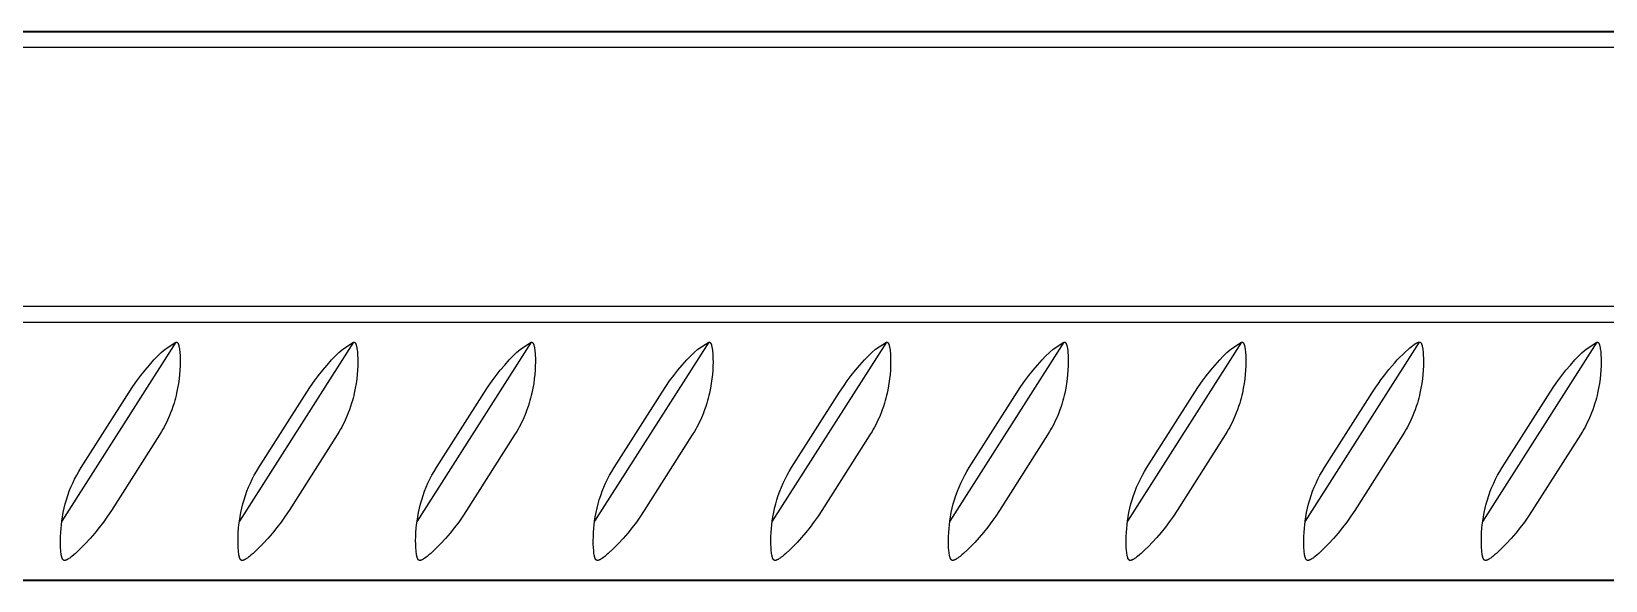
# Model space of a CAD drawing. Header units: millimetres. Extents: x -8 to 1608, y -703 to 404.
# Drawn here: x 300.1 to 397.6, y 370 to 404 of the extents above; entities that cross this region are included whole.
import ezdxf

# ---------------------------------------------------------------- set-up
doc = ezdxf.new("R2010")
doc.units = ezdxf.units.MM
doc.layers.add('Blocks', color=7, linetype='Continuous')
doc.layers.add('Blocks$Inner', color=7, linetype='Continuous', lineweight=25, true_color=0x007f00)
doc.layers.add('Blocks$Outline', color=7, linetype='Continuous', lineweight=35, true_color=0xff3f3f)

# ---------------------------------------------------------------- blocks, each defined once
blk = doc.blocks.new('Rebar Coffee Table Front')
at = {"layer": 'Blocks$Inner'}
for p, q in [((58.145, 387), (726.145, 387)), ((58.145, 386), (726.145, 386))]:
    blk.add_line(p, q, dxfattribs=at)
for points in [[(40.711, 386), (-6.855, 386), (-7.855, 387), (-7.855, 403), (-6.855, 404), (791.145, 404), (792.145, 403)], [(742.753, 387), (792.145, 387), (792.145, 403), (-7.855, 403)], [(309.071, 384.774), (309.075, 384.774), (309.079, 384.774), (309.083, 384.774), (309.087, 384.774), (309.091, 384.773), (309.095, 384.773), (309.098, 384.772), (309.102, 384.772), (309.106, 384.771), (309.109, 384.77), (309.113, 384.769), (309.117, 384.768), (309.12, 384.767), (309.124, 384.765), (309.127, 384.764), (309.13, 384.762), (309.132, 384.762), (309.134, 384.761), (309.137, 384.759), (309.141, 384.757), (309.144, 384.755), (309.147, 384.753), (309.15, 384.75), (309.153, 384.748), (309.156, 384.746), (309.159, 384.743), (309.162, 384.74), (309.165, 384.738), (309.168, 384.735), (309.17, 384.732), (309.173, 384.729), (309.175, 384.726), (309.178, 384.723), (309.181, 384.719), (309.184, 384.715), (309.187, 384.711), (309.19, 384.707), (309.193, 384.703), (309.195, 384.699), (309.198, 384.695), (309.2, 384.69), (309.205, 384.682), (309.21, 384.673), (309.214, 384.664), (309.218, 384.654), (309.223, 384.642), (309.228, 384.629), (309.233, 384.616), (309.237, 384.603), (309.245, 384.577), (309.252, 384.55), (309.263, 384.507), (309.272, 384.462), (309.28, 384.417), (309.287, 384.371), (309.3, 384.278), (309.31, 384.183), (309.319, 384.08), (309.326, 383.975), (309.334, 383.757), (309.336, 383.53), (309.331, 383.294), (309.319, 383.04), (309.299, 382.774), (309.269, 382.492), (309.23, 382.212), (309.179, 381.913), (309.118, 381.616), (309.082, 381.461), (309.043, 381.307), (309.001, 381.154), (308.956, 381.001), (308.889, 380.788), (308.815, 380.577), (308.744, 380.387), (308.683, 380.237), (308.62, 380.088), (308.553, 379.941), (308.483, 379.795), (308.413, 379.655), (308.34, 379.517), (308.264, 379.38), (308.185, 379.245), (308.052, 379.029), (305.077, 374.358), (304.84, 373.992), (304.591, 373.635), (304.329, 373.287), (304.056, 372.948), (303.771, 372.618), (303.475, 372.298), (303.168, 371.989), (302.851, 371.69), (302.743, 371.597), (302.632, 371.507), (302.565, 371.456), (302.497, 371.406), (302.443, 371.369), (302.416, 371.351), (302.388, 371.334), (302.365, 371.321), (302.342, 371.308), (302.318, 371.296), (302.306, 371.29), (302.294, 371.285), (302.285, 371.281), (302.276, 371.277), (302.267, 371.273), (302.257, 371.27), (302.248, 371.267), (302.239, 371.264), (302.229, 371.262), (302.224, 371.261), (302.219, 371.26), (302.212, 371.258), (302.205, 371.257), (302.201, 371.257), (302.197, 371.256), (302.193, 371.256), (302.19, 371.256), (302.186, 371.256), (302.182, 371.256), (302.178, 371.256), (302.175, 371.256), (302.171, 371.256), (302.167, 371.256), (302.163, 371.257), (302.16, 371.257), (302.156, 371.258), (302.153, 371.258), (302.15, 371.259), (302.147, 371.26), (302.144, 371.261), (302.14, 371.262), (302.137, 371.263), (302.134, 371.264), (302.131, 371.265), (302.128, 371.267), (302.125, 371.268), (302.122, 371.269), (302.119, 371.271), (302.116, 371.273), (302.113, 371.274), (302.111, 371.276), (302.108, 371.278), (302.105, 371.28), (302.102, 371.283), (302.099, 371.285), (302.096, 371.287), (302.093, 371.29), (302.091, 371.293), (302.088, 371.295), (302.085, 371.298), (302.083, 371.301), (302.081, 371.304), (302.078, 371.306), (302.076, 371.309), (302.074, 371.312), (302.069, 371.318), (302.067, 371.322), (302.064, 371.326), (302.061, 371.33), (302.059, 371.334), (302.054, 371.342), (302.05, 371.351), (302.046, 371.359), (302.042, 371.367), (302.038, 371.376), (302.034, 371.385), (302.03, 371.396), (302.025, 371.408), (302.021, 371.42), (302.017, 371.432), (302.01, 371.456), (302.004, 371.48), (301.997, 371.507), (301.991, 371.535), (301.976, 371.612), (301.964, 371.69), (301.954, 371.769), (301.946, 371.847), (301.93, 372.055), (301.922, 372.273), (301.92, 372.5), (301.925, 372.736), (301.937, 372.996), (301.957, 373.255), (301.979, 373.469), (302.006, 373.682)], [(320.071, 384.774), (320.075, 384.774), (320.079, 384.774), (320.083, 384.774), (320.087, 384.774), (320.091, 384.773), (320.095, 384.773), (320.098, 384.772), (320.102, 384.772), (320.106, 384.771), (320.109, 384.77), (320.113, 384.769), (320.117, 384.768), (320.12, 384.767), (320.124, 384.765), (320.127, 384.764), (320.13, 384.762), (320.132, 384.762), (320.134, 384.761), (320.137, 384.759), (320.141, 384.757), (320.144, 384.755), (320.147, 384.753), (320.15, 384.75), (320.153, 384.748), (320.156, 384.746), (320.159, 384.743), (320.162, 384.74), (320.165, 384.738), (320.168, 384.735), (320.17, 384.732), (320.173, 384.729), (320.175, 384.726), (320.178, 384.723), (320.181, 384.719), (320.184, 384.715), (320.187, 384.711), (320.19, 384.707), (320.193, 384.703), (320.195, 384.699), (320.198, 384.695), (320.2, 384.69), (320.205, 384.682), (320.21, 384.673), (320.214, 384.664), (320.218, 384.654), (320.223, 384.642), (320.228, 384.629), (320.233, 384.616), (320.237, 384.603), (320.245, 384.577), (320.252, 384.55), (320.263, 384.507), (320.272, 384.462), (320.28, 384.417), (320.287, 384.371), (320.3, 384.278), (320.31, 384.183), (320.319, 384.08), (320.326, 383.975), (320.334, 383.757), (320.336, 383.53), (320.331, 383.294), (320.319, 383.04), (320.299, 382.774), (320.269, 382.492), (320.23, 382.212), (320.179, 381.913), (320.118, 381.616), (320.082, 381.461), (320.043, 381.307), (320.001, 381.154), (319.956, 381.001), (319.889, 380.788), (319.815, 380.577), (319.744, 380.387), (319.683, 380.237), (319.62, 380.088), (319.553, 379.941), (319.483, 379.795), (319.413, 379.655), (319.34, 379.517), (319.264, 379.38), (319.185, 379.245), (319.052, 379.029), (316.077, 374.358), (315.84, 373.992), (315.591, 373.635), (315.329, 373.287), (315.056, 372.948), (314.771, 372.618), (314.475, 372.298), (314.168, 371.989), (313.851, 371.69), (313.743, 371.597), (313.632, 371.507), (313.565, 371.456), (313.497, 371.406), (313.443, 371.369), (313.416, 371.351), (313.388, 371.334), (313.365, 371.321), (313.342, 371.308), (313.318, 371.296), (313.306, 371.29), (313.294, 371.285), (313.285, 371.281), (313.276, 371.277), (313.267, 371.273), (313.257, 371.27), (313.248, 371.267), (313.239, 371.264), (313.229, 371.262), (313.224, 371.261), (313.219, 371.26), (313.212, 371.258), (313.205, 371.257), (313.201, 371.257), (313.197, 371.256), (313.193, 371.256), (313.19, 371.256), (313.186, 371.256), (313.182, 371.256), (313.178, 371.256), (313.175, 371.256), (313.171, 371.256), (313.167, 371.256), (313.163, 371.257), (313.16, 371.257), (313.156, 371.258), (313.153, 371.258), (313.15, 371.259), (313.147, 371.26), (313.144, 371.261), (313.14, 371.262), (313.137, 371.263), (313.134, 371.264), (313.131, 371.265), (313.128, 371.267), (313.125, 371.268), (313.122, 371.269), (313.119, 371.271), (313.116, 371.273), (313.113, 371.274), (313.111, 371.276), (313.108, 371.278), (313.105, 371.28), (313.102, 371.283), (313.099, 371.285), (313.096, 371.287), (313.093, 371.29), (313.091, 371.293), (313.088, 371.295), (313.085, 371.298), (313.083, 371.301), (313.081, 371.304), (313.078, 371.306), (313.076, 371.309), (313.074, 371.312), (313.069, 371.318), (313.067, 371.322), (313.064, 371.326), (313.061, 371.33), (313.059, 371.334), (313.054, 371.342), (313.05, 371.351), (313.046, 371.359), (313.042, 371.367), (313.038, 371.376), (313.034, 371.385), (313.03, 371.396), (313.025, 371.408), (313.021, 371.42), (313.017, 371.432), (313.01, 371.456), (313.004, 371.48), (312.997, 371.507), (312.991, 371.535), (312.976, 371.612), (312.964, 371.69), (312.954, 371.769), (312.946, 371.847), (312.93, 372.055), (312.922, 372.273), (312.92, 372.5), (312.925, 372.736), (312.937, 372.996), (312.957, 373.255), (312.979, 373.469), (313.006, 373.682)], [(331.071, 384.774), (331.075, 384.774), (331.079, 384.774), (331.083, 384.774), (331.087, 384.774), (331.091, 384.773), (331.095, 384.773), (331.098, 384.772), (331.102, 384.772), (331.106, 384.771), (331.109, 384.77), (331.113, 384.769), (331.117, 384.768), (331.12, 384.767), (331.124, 384.765), (331.127, 384.764), (331.13, 384.762), (331.132, 384.762), (331.134, 384.761), (331.137, 384.759), (331.141, 384.757), (331.144, 384.755), (331.147, 384.753), (331.15, 384.75), (331.153, 384.748), (331.156, 384.746), (331.159, 384.743), (331.162, 384.74), (331.165, 384.738), (331.168, 384.735), (331.17, 384.732), (331.173, 384.729), (331.175, 384.726), (331.178, 384.723), (331.181, 384.719), (331.184, 384.715), (331.187, 384.711), (331.19, 384.707), (331.193, 384.703), (331.195, 384.699), (331.198, 384.695), (331.2, 384.69), (331.205, 384.682), (331.21, 384.673), (331.214, 384.664), (331.218, 384.654), (331.223, 384.642), (331.228, 384.629), (331.233, 384.616), (331.237, 384.603), (331.245, 384.577), (331.252, 384.55), (331.263, 384.507), (331.272, 384.462), (331.28, 384.417), (331.287, 384.371), (331.3, 384.278), (331.31, 384.183), (331.319, 384.08), (331.326, 383.975), (331.334, 383.757), (331.336, 383.53), (331.331, 383.294), (331.319, 383.04), (331.299, 382.774), (331.269, 382.492), (331.23, 382.212), (331.179, 381.913), (331.118, 381.616), (331.082, 381.461), (331.043, 381.307), (331.001, 381.154), (330.956, 381.001), (330.889, 380.788), (330.815, 380.577), (330.744, 380.387), (330.683, 380.237), (330.62, 380.088), (330.553, 379.941), (330.483, 379.795), (330.413, 379.655), (330.34, 379.517), (330.264, 379.38), (330.185, 379.245), (330.052, 379.029), (327.077, 374.358), (326.84, 373.992), (326.591, 373.635), (326.329, 373.287), (326.056, 372.948), (325.771, 372.618), (325.475, 372.298), (325.168, 371.989), (324.851, 371.69), (324.743, 371.597), (324.632, 371.507), (324.565, 371.456), (324.497, 371.406), (324.443, 371.369), (324.416, 371.351), (324.388, 371.334), (324.365, 371.321), (324.342, 371.308), (324.318, 371.296), (324.306, 371.29), (324.294, 371.285), (324.285, 371.281), (324.276, 371.277), (324.267, 371.273), (324.257, 371.27), (324.248, 371.267), (324.239, 371.264), (324.229, 371.262), (324.224, 371.261), (324.219, 371.26), (324.212, 371.258), (324.205, 371.257), (324.201, 371.257), (324.197, 371.256), (324.193, 371.256), (324.19, 371.256), (324.186, 371.256), (324.182, 371.256), (324.178, 371.256), (324.175, 371.256), (324.171, 371.256), (324.167, 371.256), (324.163, 371.257), (324.16, 371.257), (324.156, 371.258), (324.153, 371.258), (324.15, 371.259), (324.147, 371.26), (324.144, 371.261), (324.14, 371.262), (324.137, 371.263), (324.134, 371.264), (324.131, 371.265), (324.128, 371.267), (324.125, 371.268), (324.122, 371.269), (324.119, 371.271), (324.116, 371.273), (324.113, 371.274), (324.111, 371.276), (324.108, 371.278), (324.105, 371.28), (324.102, 371.283), (324.099, 371.285), (324.096, 371.287), (324.093, 371.29), (324.091, 371.293), (324.088, 371.295), (324.085, 371.298), (324.083, 371.301), (324.081, 371.304), (324.078, 371.306), (324.076, 371.309), (324.074, 371.312), (324.069, 371.318), (324.067, 371.322), (324.064, 371.326), (324.061, 371.33), (324.059, 371.334), (324.054, 371.342), (324.05, 371.351), (324.046, 371.359), (324.042, 371.367), (324.038, 371.376), (324.034, 371.385), (324.03, 371.396), (324.025, 371.408), (324.021, 371.42), (324.017, 371.432), (324.01, 371.456), (324.004, 371.48), (323.997, 371.507), (323.991, 371.535), (323.976, 371.612), (323.964, 371.69), (323.954, 371.769), (323.946, 371.847), (323.93, 372.055), (323.922, 372.273), (323.92, 372.5), (323.925, 372.736), (323.937, 372.996), (323.957, 373.255), (323.979, 373.469), (324.006, 373.682)], [(342.071, 384.774), (342.075, 384.774), (342.079, 384.774), (342.083, 384.774), (342.087, 384.774), (342.091, 384.773), (342.095, 384.773), (342.098, 384.772), (342.102, 384.772), (342.106, 384.771), (342.109, 384.77), (342.113, 384.769), (342.117, 384.768), (342.12, 384.767), (342.124, 384.765), (342.127, 384.764), (342.13, 384.762), (342.132, 384.762), (342.134, 384.761), (342.137, 384.759), (342.141, 384.757), (342.144, 384.755), (342.147, 384.753), (342.15, 384.75), (342.153, 384.748), (342.156, 384.746), (342.159, 384.743), (342.162, 384.74), (342.165, 384.738), (342.168, 384.735), (342.17, 384.732), (342.173, 384.729), (342.175, 384.726), (342.178, 384.723), (342.181, 384.719), (342.184, 384.715), (342.187, 384.711), (342.19, 384.707), (342.193, 384.703), (342.195, 384.699), (342.198, 384.695), (342.2, 384.69), (342.205, 384.682), (342.21, 384.673), (342.214, 384.664), (342.218, 384.654), (342.223, 384.642), (342.228, 384.629), (342.233, 384.616), (342.237, 384.603), (342.245, 384.577), (342.252, 384.55), (342.263, 384.507), (342.272, 384.462), (342.28, 384.417), (342.287, 384.371), (342.3, 384.278), (342.31, 384.183), (342.319, 384.08), (342.326, 383.975), (342.334, 383.757), (342.336, 383.53), (342.331, 383.294), (342.319, 383.04), (342.299, 382.774), (342.269, 382.492), (342.23, 382.212), (342.179, 381.913), (342.118, 381.616), (342.082, 381.461), (342.043, 381.307), (342.001, 381.154), (341.956, 381.001), (341.889, 380.788), (341.815, 380.577), (341.744, 380.387), (341.683, 380.237), (341.62, 380.088), (341.553, 379.941), (341.483, 379.795), (341.413, 379.655), (341.34, 379.517), (341.264, 379.38), (341.185, 379.245), (341.052, 379.029), (338.077, 374.358), (337.84, 373.992), (337.591, 373.635), (337.329, 373.287), (337.056, 372.948), (336.771, 372.618), (336.475, 372.298), (336.168, 371.989), (335.851, 371.69), (335.743, 371.597), (335.632, 371.507), (335.565, 371.456), (335.497, 371.406), (335.443, 371.369), (335.416, 371.351), (335.388, 371.334), (335.365, 371.321), (335.342, 371.308), (335.318, 371.296), (335.306, 371.29), (335.294, 371.285), (335.285, 371.281), (335.276, 371.277), (335.267, 371.273), (335.257, 371.27), (335.248, 371.267), (335.239, 371.264), (335.229, 371.262), (335.224, 371.261), (335.219, 371.26), (335.212, 371.258), (335.205, 371.257), (335.201, 371.257), (335.197, 371.256), (335.193, 371.256), (335.19, 371.256), (335.186, 371.256), (335.182, 371.256), (335.178, 371.256), (335.175, 371.256), (335.171, 371.256), (335.167, 371.256), (335.163, 371.257), (335.16, 371.257), (335.156, 371.258), (335.153, 371.258), (335.15, 371.259), (335.147, 371.26), (335.144, 371.261), (335.14, 371.262), (335.137, 371.263), (335.134, 371.264), (335.131, 371.265), (335.128, 371.267), (335.125, 371.268), (335.122, 371.269), (335.119, 371.271), (335.116, 371.273), (335.113, 371.274), (335.111, 371.276), (335.108, 371.278), (335.105, 371.28), (335.102, 371.283), (335.099, 371.285), (335.096, 371.287), (335.093, 371.29), (335.091, 371.293), (335.088, 371.295), (335.085, 371.298), (335.083, 371.301), (335.081, 371.304), (335.078, 371.306), (335.076, 371.309), (335.074, 371.312), (335.069, 371.318), (335.067, 371.322), (335.064, 371.326), (335.061, 371.33), (335.059, 371.334), (335.054, 371.342), (335.05, 371.351), (335.046, 371.359), (335.042, 371.367), (335.038, 371.376), (335.034, 371.385), (335.03, 371.396), (335.025, 371.408), (335.021, 371.42), (335.017, 371.432), (335.01, 371.456), (335.004, 371.48), (334.997, 371.507), (334.991, 371.535), (334.976, 371.612), (334.964, 371.69), (334.954, 371.769), (334.946, 371.847), (334.93, 372.055), (334.922, 372.273), (334.92, 372.5), (334.925, 372.736), (334.937, 372.996), (334.957, 373.255), (334.979, 373.469), (335.006, 373.682)], [(353.071, 384.774), (346.006, 373.682), (346.046, 373.953), (346.095, 374.222), (346.153, 374.489), (346.219, 374.755), (346.295, 375.018), (346.379, 375.278), (346.472, 375.535), (346.573, 375.789), (346.683, 376.04), (346.801, 376.287), (346.927, 376.529), (347.062, 376.768), (347.204, 377.001), (350.179, 381.672), (350.409, 382.024), (350.649, 382.368), (350.901, 382.705), (351.162, 383.034), (351.433, 383.355), (351.715, 383.668), (351.937, 383.899), (352.167, 384.123), (352.405, 384.34), (353.071, 384.774), (353.075, 384.774), (353.079, 384.774), (353.083, 384.774), (353.087, 384.774), (353.091, 384.773), (353.095, 384.773), (353.098, 384.772), (353.102, 384.772), (353.106, 384.771), (353.109, 384.77), (353.113, 384.769), (353.117, 384.768), (353.12, 384.767), (353.124, 384.765), (353.127, 384.764), (353.13, 384.762), (353.132, 384.762), (353.134, 384.761), (353.137, 384.759), (353.141, 384.757), (353.144, 384.755), (353.147, 384.753), (353.15, 384.75), (353.153, 384.748), (353.156, 384.746), (353.159, 384.743), (353.162, 384.74), (353.165, 384.738), (353.168, 384.735), (353.17, 384.732), (353.173, 384.729), (353.175, 384.726), (353.178, 384.723), (353.181, 384.719), (353.184, 384.715), (353.187, 384.711), (353.19, 384.707), (353.193, 384.703), (353.195, 384.699), (353.198, 384.695), (353.2, 384.69), (353.205, 384.682), (353.21, 384.673), (353.214, 384.664), (353.218, 384.654), (353.223, 384.642), (353.228, 384.629), (353.233, 384.616), (353.237, 384.603), (353.245, 384.577), (353.252, 384.55), (353.263, 384.507), (353.272, 384.462), (353.28, 384.417), (353.287, 384.371), (353.3, 384.278), (353.31, 384.183), (353.319, 384.08), (353.326, 383.975), (353.334, 383.757), (353.336, 383.53), (353.331, 383.294), (353.319, 383.04), (353.299, 382.774), (353.269, 382.492), (353.23, 382.212), (353.179, 381.913), (353.118, 381.616), (353.082, 381.461), (353.043, 381.307), (353.001, 381.154), (352.956, 381.001), (352.889, 380.788), (352.815, 380.577), (352.744, 380.387), (352.683, 380.237), (352.62, 380.088), (352.553, 379.941), (352.483, 379.795), (352.413, 379.655), (352.34, 379.517), (352.264, 379.38), (352.185, 379.245), (352.052, 379.029), (349.077, 374.358), (348.847, 374.006), (348.607, 373.662), (348.355, 373.325), (348.094, 372.996), (347.823, 372.675), (347.541, 372.362), (347.319, 372.131), (347.089, 371.907), (346.851, 371.69), (346.743, 371.597), (346.632, 371.507), (346.565, 371.456), (346.497, 371.406), (346.443, 371.369), (346.416, 371.351), (346.388, 371.334), (346.365, 371.321), (346.342, 371.308), (346.318, 371.296), (346.306, 371.29), (346.294, 371.285), (346.285, 371.281), (346.276, 371.277), (346.267, 371.273), (346.257, 371.27), (346.248, 371.267), (346.239, 371.264), (346.229, 371.262), (346.224, 371.261), (346.219, 371.26), (346.212, 371.258), (346.205, 371.257), (346.201, 371.257), (346.197, 371.256), (346.193, 371.256), (346.19, 371.256), (346.186, 371.256), (346.182, 371.256), (346.178, 371.256), (346.175, 371.256), (346.171, 371.256), (346.167, 371.256), (346.163, 371.257), (346.16, 371.257), (346.156, 371.258), (346.153, 371.258), (346.15, 371.259), (346.147, 371.26), (346.144, 371.261), (346.14, 371.262), (346.137, 371.263), (346.134, 371.264), (346.131, 371.265), (346.128, 371.267), (346.125, 371.268), (346.122, 371.269), (346.119, 371.271), (346.116, 371.273), (346.113, 371.274), (346.111, 371.276), (346.108, 371.278), (346.105, 371.28), (346.102, 371.283), (346.099, 371.285), (346.096, 371.287), (346.093, 371.29), (346.091, 371.293), (346.088, 371.295), (346.085, 371.298), (346.083, 371.301), (346.081, 371.304), (346.078, 371.306), (346.076, 371.309), (346.074, 371.312), (346.069, 371.318), (346.067, 371.322), (346.064, 371.326), (346.061, 371.33), (346.059, 371.334), (346.054, 371.342), (346.05, 371.351), (346.046, 371.359), (346.042, 371.367), (346.038, 371.376), (346.034, 371.385), (346.03, 371.396), (346.025, 371.408), (346.021, 371.42), (346.017, 371.432), (346.01, 371.456), (346.004, 371.48), (345.997, 371.507), (345.991, 371.535), (345.976, 371.612), (345.964, 371.69), (345.954, 371.769), (345.946, 371.847), (345.93, 372.055), (345.922, 372.273), (345.92, 372.5), (345.925, 372.736), (345.937, 372.996), (345.957, 373.255), (345.979, 373.469), (346.006, 373.682)], [(364.071, 384.774), (364.075, 384.774), (364.079, 384.774), (364.083, 384.774), (364.087, 384.774), (364.091, 384.773), (364.095, 384.773), (364.098, 384.772), (364.102, 384.772), (364.106, 384.771), (364.109, 384.77), (364.113, 384.769), (364.117, 384.768), (364.12, 384.767), (364.124, 384.765), (364.127, 384.764), (364.13, 384.762), (364.132, 384.762), (364.134, 384.761), (364.137, 384.759), (364.141, 384.757), (364.144, 384.755), (364.147, 384.753), (364.15, 384.75), (364.153, 384.748), (364.156, 384.746), (364.159, 384.743), (364.162, 384.74), (364.165, 384.738), (364.168, 384.735), (364.17, 384.732), (364.173, 384.729), (364.175, 384.726), (364.178, 384.723), (364.181, 384.719), (364.184, 384.715), (364.187, 384.711), (364.19, 384.707), (364.193, 384.703), (364.195, 384.699), (364.198, 384.695), (364.2, 384.69), (364.205, 384.682), (364.21, 384.673), (364.214, 384.664), (364.218, 384.654), (364.223, 384.642), (364.228, 384.629), (364.233, 384.616), (364.237, 384.603), (364.245, 384.577), (364.252, 384.55), (364.263, 384.507), (364.272, 384.462), (364.28, 384.417), (364.287, 384.371), (364.3, 384.278), (364.31, 384.183), (364.319, 384.08), (364.326, 383.975), (364.334, 383.757), (364.336, 383.53), (364.331, 383.294), (364.319, 383.04), (364.299, 382.774), (364.269, 382.492), (364.23, 382.212), (364.179, 381.913), (364.118, 381.616), (364.082, 381.461), (364.043, 381.307), (364.001, 381.154), (363.956, 381.001), (363.889, 380.788), (363.815, 380.577), (363.744, 380.387), (363.683, 380.237), (363.62, 380.088), (363.553, 379.941), (363.483, 379.795), (363.413, 379.655), (363.34, 379.517), (363.264, 379.38), (363.185, 379.245), (363.052, 379.029), (360.077, 374.358), (359.847, 374.006), (359.607, 373.662), (359.355, 373.325), (359.094, 372.996), (358.823, 372.675), (358.541, 372.362), (358.319, 372.131), (358.089, 371.907), (357.851, 371.69), (357.743, 371.597), (357.632, 371.507), (357.565, 371.456), (357.497, 371.406), (357.443, 371.369), (357.416, 371.351), (357.388, 371.334), (357.365, 371.321), (357.342, 371.308), (357.318, 371.296), (357.306, 371.29), (357.294, 371.285), (357.285, 371.281), (357.276, 371.277), (357.267, 371.273), (357.257, 371.27), (357.248, 371.267), (357.239, 371.264), (357.229, 371.262), (357.224, 371.261), (357.219, 371.26), (357.212, 371.258), (357.205, 371.257), (357.201, 371.257), (357.197, 371.256), (357.193, 371.256), (357.19, 371.256), (357.186, 371.256), (357.182, 371.256), (357.178, 371.256), (357.175, 371.256), (357.171, 371.256), (357.167, 371.256), (357.163, 371.257), (357.16, 371.257), (357.156, 371.258), (357.153, 371.258), (357.15, 371.259), (357.147, 371.26), (357.144, 371.261), (357.14, 371.262), (357.137, 371.263), (357.134, 371.264), (357.131, 371.265), (357.128, 371.267), (357.125, 371.268), (357.122, 371.269), (357.119, 371.271), (357.116, 371.273), (357.113, 371.274), (357.111, 371.276), (357.108, 371.278), (357.105, 371.28), (357.102, 371.283), (357.099, 371.285), (357.096, 371.287), (357.093, 371.29), (357.091, 371.293), (357.088, 371.295), (357.085, 371.298), (357.083, 371.301), (357.081, 371.304), (357.078, 371.306), (357.076, 371.309), (357.074, 371.312), (357.069, 371.318), (357.067, 371.322), (357.064, 371.326), (357.061, 371.33), (357.059, 371.334), (357.054, 371.342), (357.05, 371.351), (357.046, 371.359), (357.042, 371.367), (357.038, 371.376), (357.034, 371.385), (357.03, 371.396), (357.025, 371.408), (357.021, 371.42), (357.017, 371.432), (357.01, 371.456), (357.004, 371.48), (356.997, 371.507), (356.991, 371.535), (356.976, 371.612), (356.964, 371.69), (356.954, 371.769), (356.946, 371.847), (356.93, 372.055), (356.922, 372.273), (356.92, 372.5), (356.925, 372.736), (356.937, 372.996), (356.957, 373.255), (356.979, 373.469), (357.006, 373.682)], [(375.071, 384.774), (375.075, 384.774), (375.079, 384.774), (375.083, 384.774), (375.087, 384.774), (375.091, 384.773), (375.095, 384.773), (375.098, 384.772), (375.102, 384.772), (375.106, 384.771), (375.109, 384.77), (375.113, 384.769), (375.117, 384.768), (375.12, 384.767), (375.124, 384.765), (375.127, 384.764), (375.13, 384.762), (375.132, 384.762), (375.134, 384.761), (375.137, 384.759), (375.141, 384.757), (375.144, 384.755), (375.147, 384.753), (375.15, 384.75), (375.153, 384.748), (375.156, 384.746), (375.159, 384.743), (375.162, 384.74), (375.165, 384.738), (375.168, 384.735), (375.17, 384.732), (375.173, 384.729), (375.175, 384.726), (375.178, 384.723), (375.181, 384.719), (375.184, 384.715), (375.187, 384.711), (375.19, 384.707), (375.193, 384.703), (375.195, 384.699), (375.198, 384.695), (375.2, 384.69), (375.205, 384.682), (375.21, 384.673), (375.214, 384.664), (375.218, 384.654), (375.223, 384.642), (375.228, 384.629), (375.233, 384.616), (375.237, 384.603), (375.245, 384.577), (375.252, 384.55), (375.263, 384.507), (375.272, 384.462), (375.28, 384.417), (375.287, 384.371), (375.3, 384.278), (375.31, 384.183), (375.319, 384.08), (375.326, 383.975), (375.334, 383.757), (375.336, 383.53), (375.331, 383.294), (375.319, 383.04), (375.299, 382.774), (375.269, 382.492), (375.23, 382.212), (375.179, 381.913), (375.118, 381.616), (375.082, 381.461), (375.043, 381.307), (375.001, 381.154), (374.956, 381.001), (374.889, 380.788), (374.815, 380.577), (374.744, 380.387), (374.683, 380.237), (374.62, 380.088), (374.553, 379.941), (374.483, 379.795), (374.413, 379.655), (374.34, 379.517), (374.264, 379.38), (374.185, 379.245), (374.052, 379.029), (371.077, 374.358), (370.847, 374.006), (370.607, 373.662), (370.355, 373.325), (370.094, 372.996), (369.823, 372.675), (369.541, 372.362), (369.319, 372.131), (369.089, 371.907), (368.851, 371.69), (368.743, 371.597), (368.632, 371.507), (368.565, 371.456), (368.497, 371.406), (368.443, 371.369), (368.416, 371.351), (368.388, 371.334), (368.365, 371.321), (368.342, 371.308), (368.318, 371.296), (368.306, 371.29), (368.294, 371.285), (368.285, 371.281), (368.276, 371.277), (368.267, 371.273), (368.257, 371.27), (368.248, 371.267), (368.239, 371.264), (368.229, 371.262), (368.224, 371.261), (368.219, 371.26), (368.212, 371.258), (368.205, 371.257), (368.201, 371.257), (368.197, 371.256), (368.193, 371.256), (368.19, 371.256), (368.186, 371.256), (368.182, 371.256), (368.178, 371.256), (368.175, 371.256), (368.171, 371.256), (368.167, 371.256), (368.163, 371.257), (368.16, 371.257), (368.156, 371.258), (368.153, 371.258), (368.15, 371.259), (368.147, 371.26), (368.144, 371.261), (368.14, 371.262), (368.137, 371.263), (368.134, 371.264), (368.131, 371.265), (368.128, 371.267), (368.125, 371.268), (368.122, 371.269), (368.119, 371.271), (368.116, 371.273), (368.113, 371.274), (368.111, 371.276), (368.108, 371.278), (368.105, 371.28), (368.102, 371.283), (368.099, 371.285), (368.096, 371.287), (368.093, 371.29), (368.091, 371.293), (368.088, 371.295), (368.085, 371.298), (368.083, 371.301), (368.081, 371.304), (368.078, 371.306), (368.076, 371.309), (368.074, 371.312), (368.069, 371.318), (368.067, 371.322), (368.064, 371.326), (368.061, 371.33), (368.059, 371.334), (368.054, 371.342), (368.05, 371.351), (368.046, 371.359), (368.042, 371.367), (368.038, 371.376), (368.034, 371.385), (368.03, 371.396), (368.025, 371.408), (368.021, 371.42), (368.017, 371.432), (368.01, 371.456), (368.004, 371.48), (367.997, 371.507), (367.991, 371.535), (367.976, 371.612), (367.964, 371.69), (367.954, 371.769), (367.946, 371.847), (367.93, 372.055), (367.922, 372.273), (367.92, 372.5), (367.925, 372.736), (367.937, 372.996), (367.957, 373.255), (367.979, 373.469), (368.006, 373.682)], [(386.071, 384.774), (386.075, 384.774), (386.079, 384.774), (386.083, 384.774), (386.087, 384.774), (386.091, 384.773), (386.095, 384.773), (386.098, 384.772), (386.102, 384.772), (386.106, 384.771), (386.109, 384.77), (386.113, 384.769), (386.117, 384.768), (386.12, 384.767), (386.124, 384.765), (386.127, 384.764), (386.13, 384.762), (386.132, 384.762), (386.134, 384.761), (386.137, 384.759), (386.141, 384.757), (386.144, 384.755), (386.147, 384.753), (386.15, 384.75), (386.153, 384.748), (386.156, 384.746), (386.159, 384.743), (386.162, 384.74), (386.165, 384.738), (386.168, 384.735), (386.17, 384.732), (386.173, 384.729), (386.175, 384.726), (386.178, 384.723), (386.181, 384.719), (386.184, 384.715), (386.187, 384.711), (386.19, 384.707), (386.193, 384.703), (386.195, 384.699), (386.198, 384.695), (386.2, 384.69), (386.205, 384.682), (386.21, 384.673), (386.214, 384.664), (386.218, 384.654), (386.223, 384.642), (386.228, 384.629), (386.233, 384.616), (386.237, 384.603), (386.245, 384.577), (386.252, 384.55), (386.263, 384.507), (386.272, 384.462), (386.28, 384.417), (386.287, 384.371), (386.3, 384.278), (386.31, 384.183), (386.319, 384.08), (386.326, 383.975), (386.334, 383.757), (386.336, 383.53), (386.331, 383.294), (386.319, 383.04), (386.299, 382.774), (386.269, 382.492), (386.23, 382.212), (386.179, 381.913), (386.118, 381.616), (386.082, 381.461), (386.043, 381.307), (386.001, 381.154), (385.956, 381.001), (385.889, 380.788), (385.815, 380.577), (385.744, 380.387), (385.683, 380.237), (385.62, 380.088), (385.553, 379.941), (385.483, 379.795), (385.413, 379.655), (385.34, 379.517), (385.264, 379.38), (385.185, 379.245), (385.052, 379.029), (382.077, 374.358), (381.84, 373.992), (381.591, 373.635), (381.329, 373.287), (381.056, 372.948), (380.771, 372.618), (380.475, 372.298), (380.168, 371.989), (379.851, 371.69), (379.743, 371.597), (379.632, 371.507), (379.565, 371.456), (379.497, 371.406), (379.443, 371.369), (379.416, 371.351), (379.388, 371.334), (379.365, 371.321), (379.342, 371.308), (379.318, 371.296), (379.306, 371.29), (379.294, 371.285), (379.285, 371.281), (379.276, 371.277), (379.267, 371.273), (379.257, 371.27), (379.248, 371.267), (379.239, 371.264), (379.229, 371.262), (379.224, 371.261), (379.219, 371.26), (379.212, 371.258), (379.205, 371.257), (379.201, 371.257), (379.197, 371.256), (379.193, 371.256), (379.19, 371.256), (379.186, 371.256), (379.182, 371.256), (379.178, 371.256), (379.175, 371.256), (379.171, 371.256), (379.167, 371.256), (379.163, 371.257), (379.16, 371.257), (379.156, 371.258), (379.153, 371.258), (379.15, 371.259), (379.147, 371.26), (379.144, 371.261), (379.14, 371.262), (379.137, 371.263), (379.134, 371.264), (379.131, 371.265), (379.128, 371.267), (379.125, 371.268), (379.122, 371.269), (379.119, 371.271), (379.116, 371.273), (379.113, 371.274), (379.111, 371.276), (379.108, 371.278), (379.105, 371.28), (379.102, 371.283), (379.099, 371.285), (379.096, 371.287), (379.093, 371.29), (379.091, 371.293), (379.088, 371.295), (379.085, 371.298), (379.083, 371.301), (379.081, 371.304), (379.078, 371.306), (379.076, 371.309), (379.074, 371.312), (379.069, 371.318), (379.067, 371.322), (379.064, 371.326), (379.061, 371.33), (379.059, 371.334), (379.054, 371.342), (379.05, 371.351), (379.046, 371.359), (379.042, 371.367), (379.038, 371.376), (379.034, 371.385), (379.03, 371.396), (379.025, 371.408), (379.021, 371.42), (379.017, 371.432), (379.01, 371.456), (379.004, 371.48), (378.997, 371.507), (378.991, 371.535), (378.976, 371.612), (378.964, 371.69), (378.954, 371.769), (378.946, 371.847), (378.93, 372.055), (378.922, 372.273), (378.92, 372.5), (378.925, 372.736), (378.937, 372.996), (378.957, 373.255), (378.979, 373.469), (379.006, 373.682)], [(397.071, 384.774), (397.075, 384.774), (397.079, 384.774), (397.083, 384.774), (397.087, 384.774), (397.091, 384.773), (397.095, 384.773), (397.098, 384.772), (397.102, 384.772), (397.106, 384.771), (397.109, 384.77), (397.113, 384.769), (397.117, 384.768), (397.12, 384.767), (397.124, 384.765), (397.127, 384.764), (397.13, 384.762), (397.132, 384.762), (397.134, 384.761), (397.137, 384.759), (397.141, 384.757), (397.144, 384.755), (397.147, 384.753), (397.15, 384.75), (397.153, 384.748), (397.156, 384.746), (397.159, 384.743), (397.162, 384.74), (397.165, 384.738), (397.168, 384.735), (397.17, 384.732), (397.173, 384.729), (397.175, 384.726), (397.178, 384.723), (397.181, 384.719), (397.184, 384.715), (397.187, 384.711), (397.19, 384.707), (397.193, 384.703), (397.195, 384.699), (397.198, 384.695), (397.2, 384.69), (397.205, 384.682), (397.21, 384.673), (397.214, 384.664), (397.218, 384.654), (397.223, 384.642), (397.228, 384.629), (397.233, 384.616), (397.237, 384.603), (397.245, 384.577), (397.252, 384.55), (397.263, 384.507), (397.272, 384.462), (397.28, 384.417), (397.287, 384.371), (397.3, 384.278), (397.31, 384.183), (397.319, 384.08), (397.326, 383.975), (397.334, 383.757), (397.336, 383.53), (397.331, 383.294), (397.319, 383.04), (397.299, 382.774), (397.269, 382.492), (397.23, 382.212), (397.179, 381.913), (397.118, 381.616), (397.082, 381.461), (397.043, 381.307), (397.001, 381.154), (396.956, 381.001), (396.889, 380.788), (396.815, 380.577), (396.744, 380.387), (396.683, 380.237), (396.62, 380.088), (396.553, 379.941), (396.483, 379.795), (396.413, 379.655), (396.34, 379.517), (396.264, 379.38), (396.185, 379.245), (396.052, 379.029), (393.077, 374.358), (392.84, 373.992), (392.591, 373.635), (392.329, 373.287), (392.056, 372.948), (391.771, 372.618), (391.475, 372.298), (391.168, 371.989), (390.851, 371.69), (390.743, 371.597), (390.632, 371.507), (390.565, 371.456), (390.497, 371.406), (390.443, 371.369), (390.416, 371.351), (390.388, 371.334), (390.365, 371.321), (390.342, 371.308), (390.318, 371.296), (390.306, 371.29), (390.294, 371.285), (390.285, 371.281), (390.276, 371.277), (390.267, 371.273), (390.257, 371.27), (390.248, 371.267), (390.239, 371.264), (390.229, 371.262), (390.224, 371.261), (390.219, 371.26), (390.212, 371.258), (390.205, 371.257), (390.201, 371.257), (390.197, 371.256), (390.193, 371.256), (390.19, 371.256), (390.186, 371.256), (390.182, 371.256), (390.178, 371.256), (390.175, 371.256), (390.171, 371.256), (390.167, 371.256), (390.163, 371.257), (390.16, 371.257), (390.156, 371.258), (390.153, 371.258), (390.15, 371.259), (390.147, 371.26), (390.144, 371.261), (390.14, 371.262), (390.137, 371.263), (390.134, 371.264), (390.131, 371.265), (390.128, 371.267), (390.125, 371.268), (390.122, 371.269), (390.119, 371.271), (390.116, 371.273), (390.113, 371.274), (390.111, 371.276), (390.108, 371.278), (390.105, 371.28), (390.102, 371.283), (390.099, 371.285), (390.096, 371.287), (390.093, 371.29), (390.091, 371.293), (390.088, 371.295), (390.085, 371.298), (390.083, 371.301), (390.081, 371.304), (390.078, 371.306), (390.076, 371.309), (390.074, 371.312), (390.069, 371.318), (390.067, 371.322), (390.064, 371.326), (390.061, 371.33), (390.059, 371.334), (390.054, 371.342), (390.05, 371.351), (390.046, 371.359), (390.042, 371.367), (390.038, 371.376), (390.034, 371.385), (390.03, 371.396), (390.025, 371.408), (390.021, 371.42), (390.017, 371.432), (390.01, 371.456), (390.004, 371.48), (389.997, 371.507), (389.991, 371.535), (389.976, 371.612), (389.964, 371.69), (389.954, 371.769), (389.946, 371.847), (389.93, 372.055), (389.922, 372.273), (389.92, 372.5), (389.925, 372.736), (389.937, 372.996), (389.957, 373.255), (389.979, 373.469), (390.006, 373.682)], [(59.945, 370.015), (162.015, 370.015), (170.181, 370.015), (177.071, 370.015), (181.181, 370.015), (192.181, 370.015), (232.071, 370.015), (236.181, 370.015), (247.181, 370.015), (287.071, 370.015), (404.015, 370.015), (580.015, 370.015), (724.345, 370.015)]]:
    blk.add_lwpolyline(points, dxfattribs=at)
for points in [[(306.179, 381.672), (306.409, 382.024), (306.649, 382.368), (306.901, 382.705), (307.162, 383.034), (307.433, 383.355), (307.715, 383.668), (307.937, 383.899), (308.167, 384.123), (308.405, 384.34), (309.071, 384.774), (302.006, 373.682), (302.046, 373.953), (302.095, 374.222), (302.153, 374.489), (302.219, 374.755), (302.295, 375.018), (302.379, 375.278), (302.472, 375.535), (302.573, 375.789), (302.683, 376.04), (302.801, 376.287), (302.927, 376.529), (303.062, 376.768), (303.204, 377.001)], [(317.179, 381.672), (317.409, 382.024), (317.649, 382.368), (317.901, 382.705), (318.162, 383.034), (318.433, 383.355), (318.715, 383.668), (318.937, 383.899), (319.167, 384.123), (319.405, 384.34), (320.071, 384.774), (313.006, 373.682), (313.046, 373.953), (313.095, 374.222), (313.153, 374.489), (313.219, 374.755), (313.295, 375.018), (313.379, 375.278), (313.472, 375.535), (313.573, 375.789), (313.683, 376.04), (313.801, 376.287), (313.927, 376.529), (314.062, 376.768), (314.204, 377.001)], [(328.179, 381.672), (328.409, 382.024), (328.649, 382.368), (328.901, 382.705), (329.162, 383.034), (329.433, 383.355), (329.715, 383.668), (329.937, 383.899), (330.167, 384.123), (330.405, 384.34), (331.071, 384.774), (324.006, 373.682), (324.046, 373.953), (324.095, 374.222), (324.153, 374.489), (324.219, 374.755), (324.295, 375.018), (324.379, 375.278), (324.472, 375.535), (324.573, 375.789), (324.683, 376.04), (324.801, 376.287), (324.927, 376.529), (325.062, 376.768), (325.204, 377.001)], [(339.179, 381.672), (339.409, 382.024), (339.649, 382.368), (339.901, 382.705), (340.162, 383.034), (340.433, 383.355), (340.715, 383.668), (340.937, 383.899), (341.167, 384.123), (341.405, 384.34), (342.071, 384.774), (335.006, 373.682), (335.046, 373.953), (335.095, 374.222), (335.153, 374.489), (335.219, 374.755), (335.295, 375.018), (335.379, 375.278), (335.472, 375.535), (335.573, 375.789), (335.683, 376.04), (335.801, 376.287), (335.927, 376.529), (336.062, 376.768), (336.204, 377.001)], [(361.179, 381.672), (361.409, 382.024), (361.649, 382.368), (361.901, 382.705), (362.162, 383.034), (362.433, 383.355), (362.715, 383.668), (362.937, 383.899), (363.167, 384.123), (363.405, 384.34), (364.071, 384.774), (357.006, 373.682), (357.046, 373.953), (357.095, 374.222), (357.153, 374.489), (357.219, 374.755), (357.295, 375.018), (357.379, 375.278), (357.472, 375.535), (357.573, 375.789), (357.683, 376.04), (357.801, 376.287), (357.927, 376.529), (358.062, 376.768), (358.204, 377.001)], [(372.179, 381.672), (372.409, 382.024), (372.649, 382.368), (372.901, 382.705), (373.162, 383.034), (373.433, 383.355), (373.715, 383.668), (373.937, 383.899), (374.167, 384.123), (374.405, 384.34), (375.071, 384.774), (368.006, 373.682), (368.046, 373.953), (368.095, 374.222), (368.153, 374.489), (368.219, 374.755), (368.295, 375.018), (368.379, 375.278), (368.472, 375.535), (368.573, 375.789), (368.683, 376.04), (368.801, 376.287), (368.927, 376.529), (369.062, 376.768), (369.204, 377.001)], [(383.179, 381.672), (383.386, 381.989), (383.542, 382.216), (383.702, 382.44), (383.932, 382.746), (384.199, 383.081), (384.371, 383.284), (384.541, 383.478), (384.715, 383.668), (384.881, 383.842), (385.051, 384.012), (385.226, 384.178), (385.405, 384.34), (385.491, 384.414), (385.578, 384.486), (385.668, 384.556), (385.759, 384.624), (385.808, 384.658), (385.832, 384.673), (385.856, 384.689), (385.877, 384.701), (385.898, 384.713), (385.92, 384.725), (385.942, 384.736), (385.959, 384.744), (385.968, 384.748), (385.977, 384.751), (385.985, 384.755), (385.994, 384.758), (386.003, 384.761), (386.013, 384.764), (386.02, 384.766), (386.027, 384.768), (386.034, 384.77), (386.042, 384.771), (386.049, 384.772), (386.053, 384.773), (386.056, 384.773), (386.06, 384.774), (386.064, 384.774), (386.067, 384.774), (386.071, 384.774), (379.006, 373.682), (379.046, 373.953), (379.095, 374.222), (379.153, 374.489), (379.219, 374.755), (379.295, 375.018), (379.379, 375.278), (379.472, 375.535), (379.573, 375.789), (379.683, 376.04), (379.801, 376.287), (379.927, 376.529), (380.062, 376.768), (380.204, 377.001)], [(394.179, 381.672), (394.409, 382.024), (394.649, 382.368), (394.901, 382.705), (395.162, 383.034), (395.433, 383.355), (395.715, 383.668), (395.937, 383.899), (396.167, 384.123), (396.405, 384.34), (397.071, 384.774), (390.006, 373.682), (390.046, 373.953), (390.095, 374.222), (390.153, 374.489), (390.219, 374.755), (390.295, 375.018), (390.379, 375.278), (390.472, 375.535), (390.573, 375.789), (390.683, 376.04), (390.801, 376.287), (390.927, 376.529), (391.062, 376.768), (391.204, 377.001)]]:
    blk.add_lwpolyline(points, close=True, dxfattribs=at)
at = {"layer": 'Blocks$Outline'}
for points in [[(40.711, 386), (-6.855, 386), (-7.855, 387), (-7.855, 403), (-6.855, 404), (791.145, 404), (792.145, 403)], [(724.344, 370.015), (580.015, 370.015), (404.015, 370.015), (287.071, 370.015), (247.181, 370.015), (236.181, 370.015), (232.071, 370.015), (192.181, 370.015), (181.181, 370.015), (177.071, 370.015), (170.181, 370.015), (162.015, 370.015), (59.946, 370.015)]]:
    blk.add_lwpolyline(points, dxfattribs=at)

msp = doc.modelspace()

# ---------------------------------------------------------------- block references
at = {"layer": 'Blocks'}
msp.add_blockref('Rebar Coffee Table Front', (0, 0), dxfattribs=at)

doc.saveas('drawing.dxf')
